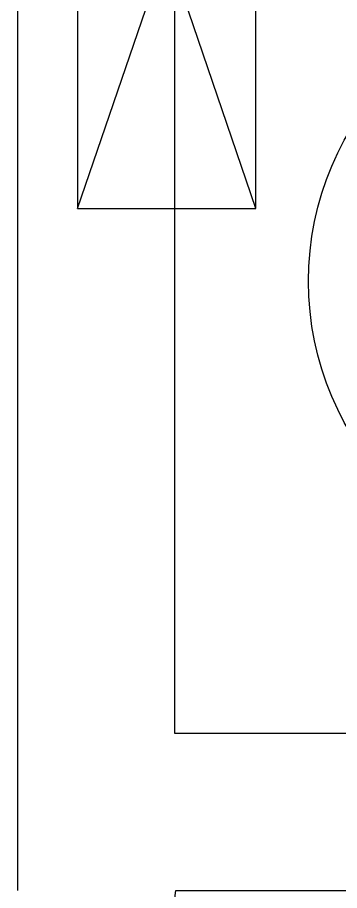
# Model space of a CAD drawing. Header units: inches. Extents: x 482566 to 494966, y -26460 to -22226.
# Drawn here: x 487793.45 to 487811.9, y -25284.97 to -25235 of the extents above; entities that cross this region are included whole.
import ezdxf

# ---------------------------------------------------------------- set-up
doc = ezdxf.new("R2010")
doc.units = ezdxf.units.IN
doc.header["$LTSCALE"] = 15
doc.header["$MEASUREMENT"] = 0
doc.layers.add('furniture', color=4, linetype='Continuous')
doc.layers.add('I-WALL-IN', color=3, linetype='Continuous')

msp = doc.modelspace()

# ---------------------------------------------------------------- linework, layer by layer
at = {"ltscale": 3}
for p, q in [((487796.886, -25216.065), (487796.886, -25245.935)), ((487807.114, -25245.935), (487796.886, -25216.065)), ((487796.886, -25216.065), (487796.886, -25245.935)), ((487796.886, -25245.935), (487807.114, -25216.065)), ((487807.114, -25245.935), (487807.114, -25216.065)), ((487796.886, -25245.935), (487807.114, -25245.935))]:
    msp.add_line(p, q, dxfattribs=at)
msp.add_line((487802.35, -25286.332, 6.93), (487802.532, -25284.971, 4.877))
at = {"layer": 'furniture'}
msp.add_circle((487827.068, -25250.095, 6.93), 16.945, dxfattribs=at)
at = {"layer": 'I-WALL-IN'}
for p, q in [((487793.454, -25178.759, 6.93), (487793.454, -25284.971, 6.93)), ((487802.454, -25178.759, 6.93), (487802.454, -25275.971, 6.93)), ((487802.454, -25275.971, 6.93), (487999.237, -25275.971, 6.93)), ((487802.532, -25284.971, 6.93), (488008.237, -25284.971, 6.93))]:
    msp.add_line(p, q, dxfattribs=at)

doc.saveas('drawing.dxf')
